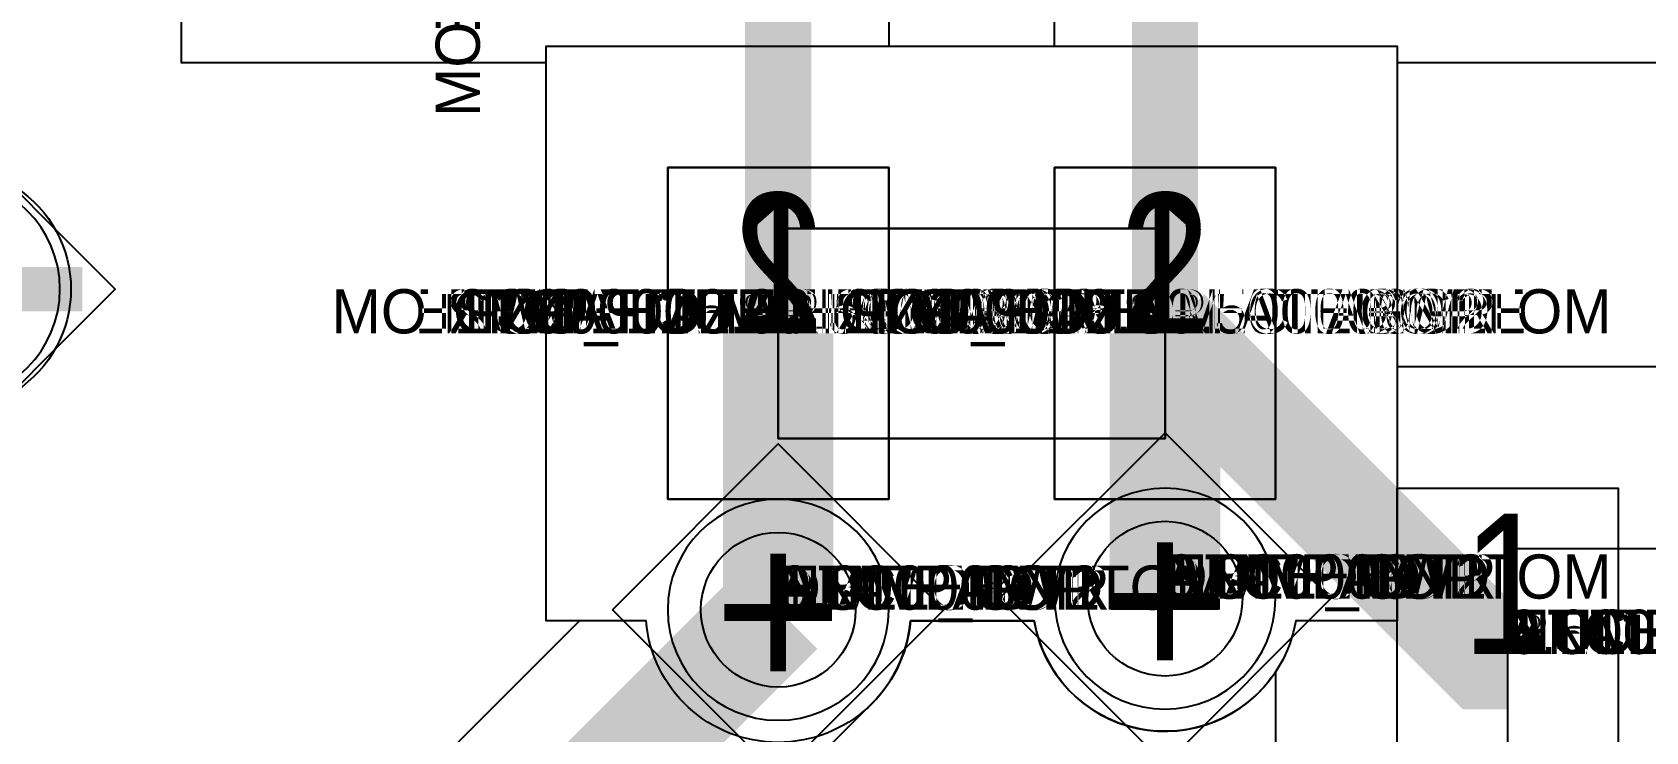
# Model space of a CAD drawing. Extents: x 0 to 323, y 0 to 320.
# Drawn here: x 131.59 to 138.89, y 228.05 to 231.22 of the extents above; entities that cross this region are included whole.
import ezdxf
from ezdxf.enums import TextEntityAlignment as Align

# ---------------------------------------------------------------- set-up
doc = ezdxf.new("R2010")
doc.units = 0
doc.header["$MEASUREMENT"] = 0
doc.layers.get('0').update_dxf_attribs({"linetype": 'CONTINUOUS'})
for name, color, linetype in [('CDN_FIGURES', 7, 'CONTINUOUS'), ('ETCH_BOTTOM', 7, 'CONTINUOUS'), ('ETCH_GND', 3, 'CONTINUOUS'), ('ETCH_INT1', 4, 'CONTINUOUS'), ('ETCH_INT2', 5, 'CONTINUOUS'), ('ETCH_PWR', 6, 'CONTINUOUS'), ('ETCH_TOP', 2, 'CONTINUOUS'), ('MANUFACTURING_NCLEGEND-1-6', 8, 'CONTINUOUS'), ('PACKAGE_GEOMETRY_ASSEMBLY_TOP', 11, 'CONTINUOUS'), ('PACKAGE_GEOMETRY_PIN_NUMBER', 9, 'CONTINUOUS')]:
    doc.layers.add(name, color=color, linetype=linetype)

# ---------------------------------------------------------------- blocks, each defined once
blk = doc.blocks.new('PAD_INFO')
for tag in ['SHAPE_TYPE', 'PAD_HEIGHT', 'PAD_LAYER', 'PAD_TYPE', 'PAD_WIDTH']:
    blk.add_attdef(tag, (0, 0), '', height=0.2)
at = {"flags": 2}
blk.add_attdef('CDN_TYPE', (0, 0), '', height=0.2, dxfattribs=at)
blk = doc.blocks.new('DRILL_INFO')
at = {"flags": 2}
blk.add_attdef('CDN_TYPE', (0, 0), '', height=0.2, dxfattribs=at)
for tag in ['FSHAPE', 'FCHAR', 'DRILL_HEIGHT', 'DIAMETER', 'PLATED', 'DRILL_WIDTH']:
    blk.add_attdef(tag, (0, 0), '', height=0.2)
blk = doc.blocks.new('VIA0700X0300')
at = {"layer": 'ETCH_BOTTOM'}
blk.add_circle((0, 0), 0.35, dxfattribs=at)
at = {"layer": 'ETCH_GND'}
blk.add_circle((0, 0), 0.35, dxfattribs=at)
at = {"layer": 'ETCH_INT1'}
blk.add_circle((0, 0), 0.35, dxfattribs=at)
at = {"layer": 'ETCH_INT2'}
blk.add_circle((0, 0), 0.35, dxfattribs=at)
at = {"layer": 'ETCH_PWR'}
blk.add_circle((0, 0), 0.35, dxfattribs=at)
at = {"layer": 'ETCH_TOP'}
blk.add_circle((0, 0), 0.35, dxfattribs=at)
ref = blk.add_blockref('PAD_INFO', (0, 0))
ref.add_attrib('PAD_LAYER', 'ETCH_TOP', (0, 0), dxfattribs={"height": 0.2})
ref.add_attrib('SHAPE_TYPE', 'NULL', (0, 0), dxfattribs={"height": 0.2})
ref.add_attrib('PAD_TYPE', 'ANTIPAD', (0, 0), dxfattribs={"height": 0.2})
ref.add_attrib('PAD_WIDTH', '0.000000', (0, 0), dxfattribs={"height": 0.2})
ref.add_attrib('PAD_HEIGHT', '0.000000', (0, 0), dxfattribs={"height": 0.2})
ref = blk.add_blockref('PAD_INFO', (0, 0))
ref.add_attrib('PAD_LAYER', 'ETCH_GND', (0, 0), dxfattribs={"height": 0.2})
ref.add_attrib('SHAPE_TYPE', 'NULL', (0, 0), dxfattribs={"height": 0.2})
ref.add_attrib('PAD_TYPE', 'ANTIPAD', (0, 0), dxfattribs={"height": 0.2})
ref.add_attrib('PAD_WIDTH', '0.000000', (0, 0), dxfattribs={"height": 0.2})
ref.add_attrib('PAD_HEIGHT', '0.000000', (0, 0), dxfattribs={"height": 0.2})
ref = blk.add_blockref('PAD_INFO', (0, 0))
ref.add_attrib('PAD_LAYER', 'ETCH_INT1', (0, 0), dxfattribs={"height": 0.2})
ref.add_attrib('SHAPE_TYPE', 'NULL', (0, 0), dxfattribs={"height": 0.2})
ref.add_attrib('PAD_TYPE', 'ANTIPAD', (0, 0), dxfattribs={"height": 0.2})
ref.add_attrib('PAD_WIDTH', '0.000000', (0, 0), dxfattribs={"height": 0.2})
ref.add_attrib('PAD_HEIGHT', '0.000000', (0, 0), dxfattribs={"height": 0.2})
ref = blk.add_blockref('PAD_INFO', (0, 0))
ref.add_attrib('PAD_LAYER', 'ETCH_INT2', (0, 0), dxfattribs={"height": 0.2})
ref.add_attrib('SHAPE_TYPE', 'NULL', (0, 0), dxfattribs={"height": 0.2})
ref.add_attrib('PAD_TYPE', 'ANTIPAD', (0, 0), dxfattribs={"height": 0.2})
ref.add_attrib('PAD_WIDTH', '0.000000', (0, 0), dxfattribs={"height": 0.2})
ref.add_attrib('PAD_HEIGHT', '0.000000', (0, 0), dxfattribs={"height": 0.2})
ref = blk.add_blockref('PAD_INFO', (0, 0))
ref.add_attrib('PAD_LAYER', 'ETCH_PWR', (0, 0), dxfattribs={"height": 0.2})
ref.add_attrib('SHAPE_TYPE', 'NULL', (0, 0), dxfattribs={"height": 0.2})
ref.add_attrib('PAD_TYPE', 'ANTIPAD', (0, 0), dxfattribs={"height": 0.2})
ref.add_attrib('PAD_WIDTH', '0.000000', (0, 0), dxfattribs={"height": 0.2})
ref.add_attrib('PAD_HEIGHT', '0.000000', (0, 0), dxfattribs={"height": 0.2})
ref = blk.add_blockref('PAD_INFO', (0, 0))
ref.add_attrib('PAD_LAYER', 'ETCH_BOTTOM', (0, 0), dxfattribs={"height": 0.2})
ref.add_attrib('SHAPE_TYPE', 'NULL', (0, 0), dxfattribs={"height": 0.2})
ref.add_attrib('PAD_TYPE', 'ANTIPAD', (0, 0), dxfattribs={"height": 0.2})
ref.add_attrib('PAD_WIDTH', '0.000000', (0, 0), dxfattribs={"height": 0.2})
ref.add_attrib('PAD_HEIGHT', '0.000000', (0, 0), dxfattribs={"height": 0.2})
ref = blk.add_blockref('PAD_INFO', (0, 0))
ref.add_attrib('PAD_LAYER', 'ETCH_TOP', (0, 0), dxfattribs={"height": 0.2})
ref.add_attrib('SHAPE_TYPE', 'NULL', (0, 0), dxfattribs={"height": 0.2})
ref.add_attrib('PAD_TYPE', 'THERMAL', (0, 0), dxfattribs={"height": 0.2})
ref.add_attrib('PAD_WIDTH', '0.000000', (0, 0), dxfattribs={"height": 0.2})
ref.add_attrib('PAD_HEIGHT', '0.000000', (0, 0), dxfattribs={"height": 0.2})
ref = blk.add_blockref('PAD_INFO', (0, 0))
ref.add_attrib('PAD_LAYER', 'ETCH_GND', (0, 0), dxfattribs={"height": 0.2})
ref.add_attrib('SHAPE_TYPE', 'NULL', (0, 0), dxfattribs={"height": 0.2})
ref.add_attrib('PAD_TYPE', 'THERMAL', (0, 0), dxfattribs={"height": 0.2})
ref.add_attrib('PAD_WIDTH', '0.000000', (0, 0), dxfattribs={"height": 0.2})
ref.add_attrib('PAD_HEIGHT', '0.000000', (0, 0), dxfattribs={"height": 0.2})
ref = blk.add_blockref('PAD_INFO', (0, 0))
ref.add_attrib('PAD_LAYER', 'ETCH_INT1', (0, 0), dxfattribs={"height": 0.2})
ref.add_attrib('SHAPE_TYPE', 'NULL', (0, 0), dxfattribs={"height": 0.2})
ref.add_attrib('PAD_TYPE', 'THERMAL', (0, 0), dxfattribs={"height": 0.2})
ref.add_attrib('PAD_WIDTH', '0.000000', (0, 0), dxfattribs={"height": 0.2})
ref.add_attrib('PAD_HEIGHT', '0.000000', (0, 0), dxfattribs={"height": 0.2})
ref = blk.add_blockref('PAD_INFO', (0, 0))
ref.add_attrib('PAD_LAYER', 'ETCH_INT2', (0, 0), dxfattribs={"height": 0.2})
ref.add_attrib('SHAPE_TYPE', 'NULL', (0, 0), dxfattribs={"height": 0.2})
ref.add_attrib('PAD_TYPE', 'THERMAL', (0, 0), dxfattribs={"height": 0.2})
ref.add_attrib('PAD_WIDTH', '0.000000', (0, 0), dxfattribs={"height": 0.2})
ref.add_attrib('PAD_HEIGHT', '0.000000', (0, 0), dxfattribs={"height": 0.2})
ref = blk.add_blockref('PAD_INFO', (0, 0))
ref.add_attrib('PAD_LAYER', 'ETCH_PWR', (0, 0), dxfattribs={"height": 0.2})
ref.add_attrib('SHAPE_TYPE', 'NULL', (0, 0), dxfattribs={"height": 0.2})
ref.add_attrib('PAD_TYPE', 'THERMAL', (0, 0), dxfattribs={"height": 0.2})
ref.add_attrib('PAD_WIDTH', '0.000000', (0, 0), dxfattribs={"height": 0.2})
ref.add_attrib('PAD_HEIGHT', '0.000000', (0, 0), dxfattribs={"height": 0.2})
ref = blk.add_blockref('PAD_INFO', (0, 0))
ref.add_attrib('PAD_LAYER', 'ETCH_BOTTOM', (0, 0), dxfattribs={"height": 0.2})
ref.add_attrib('SHAPE_TYPE', 'NULL', (0, 0), dxfattribs={"height": 0.2})
ref.add_attrib('PAD_TYPE', 'THERMAL', (0, 0), dxfattribs={"height": 0.2})
ref.add_attrib('PAD_WIDTH', '0.000000', (0, 0), dxfattribs={"height": 0.2})
ref.add_attrib('PAD_HEIGHT', '0.000000', (0, 0), dxfattribs={"height": 0.2})
ref = blk.add_blockref('PAD_INFO', (0, 0))
ref.add_attrib('PAD_LAYER', 'ETCH_TOP', (0, 0), dxfattribs={"height": 0.2})
ref.add_attrib('SHAPE_TYPE', 'CIRCLE', (0, 0), dxfattribs={"height": 0.2})
ref.add_attrib('PAD_TYPE', 'REGULAR', (0, 0), dxfattribs={"height": 0.2})
ref.add_attrib('PAD_WIDTH', '0.700000', (0, 0), dxfattribs={"height": 0.2})
ref.add_attrib('PAD_HEIGHT', '0.700000', (0, 0), dxfattribs={"height": 0.2})
ref = blk.add_blockref('PAD_INFO', (0, 0))
ref.add_attrib('PAD_LAYER', 'ETCH_GND', (0, 0), dxfattribs={"height": 0.2})
ref.add_attrib('SHAPE_TYPE', 'CIRCLE', (0, 0), dxfattribs={"height": 0.2})
ref.add_attrib('PAD_TYPE', 'REGULAR', (0, 0), dxfattribs={"height": 0.2})
ref.add_attrib('PAD_WIDTH', '0.700000', (0, 0), dxfattribs={"height": 0.2})
ref.add_attrib('PAD_HEIGHT', '0.700000', (0, 0), dxfattribs={"height": 0.2})
ref = blk.add_blockref('PAD_INFO', (0, 0))
ref.add_attrib('PAD_LAYER', 'ETCH_INT1', (0, 0), dxfattribs={"height": 0.2})
ref.add_attrib('SHAPE_TYPE', 'CIRCLE', (0, 0), dxfattribs={"height": 0.2})
ref.add_attrib('PAD_TYPE', 'REGULAR', (0, 0), dxfattribs={"height": 0.2})
ref.add_attrib('PAD_WIDTH', '0.700000', (0, 0), dxfattribs={"height": 0.2})
ref.add_attrib('PAD_HEIGHT', '0.700000', (0, 0), dxfattribs={"height": 0.2})
ref = blk.add_blockref('PAD_INFO', (0, 0))
ref.add_attrib('PAD_LAYER', 'ETCH_INT2', (0, 0), dxfattribs={"height": 0.2})
ref.add_attrib('SHAPE_TYPE', 'CIRCLE', (0, 0), dxfattribs={"height": 0.2})
ref.add_attrib('PAD_TYPE', 'REGULAR', (0, 0), dxfattribs={"height": 0.2})
ref.add_attrib('PAD_WIDTH', '0.700000', (0, 0), dxfattribs={"height": 0.2})
ref.add_attrib('PAD_HEIGHT', '0.700000', (0, 0), dxfattribs={"height": 0.2})
ref = blk.add_blockref('PAD_INFO', (0, 0))
ref.add_attrib('PAD_LAYER', 'ETCH_PWR', (0, 0), dxfattribs={"height": 0.2})
ref.add_attrib('SHAPE_TYPE', 'CIRCLE', (0, 0), dxfattribs={"height": 0.2})
ref.add_attrib('PAD_TYPE', 'REGULAR', (0, 0), dxfattribs={"height": 0.2})
ref.add_attrib('PAD_WIDTH', '0.700000', (0, 0), dxfattribs={"height": 0.2})
ref.add_attrib('PAD_HEIGHT', '0.700000', (0, 0), dxfattribs={"height": 0.2})
ref = blk.add_blockref('PAD_INFO', (0, 0))
ref.add_attrib('PAD_LAYER', 'ETCH_BOTTOM', (0, 0), dxfattribs={"height": 0.2})
ref.add_attrib('SHAPE_TYPE', 'CIRCLE', (0, 0), dxfattribs={"height": 0.2})
ref.add_attrib('PAD_TYPE', 'REGULAR', (0, 0), dxfattribs={"height": 0.2})
ref.add_attrib('PAD_WIDTH', '0.700000', (0, 0), dxfattribs={"height": 0.2})
ref.add_attrib('PAD_HEIGHT', '0.700000', (0, 0), dxfattribs={"height": 0.2})
ref = blk.add_blockref('DRILL_INFO', (0, 0))
ref.add_attrib('DIAMETER', '0.300000', (0, 0), dxfattribs={"height": 0.2})
ref.add_attrib('PLATED', 'PLATED', (0, 0), dxfattribs={"height": 0.2})
ref.add_attrib('FSHAPE', 'DIAMOND', (0, 0), dxfattribs={"height": 0.2})
ref.add_attrib('FCHAR', '+', (0, 0), dxfattribs={"height": 0.2})
ref.add_attrib('DRILL_WIDTH', '1.500000', (0, 0), dxfattribs={"height": 0.2})
ref.add_attrib('DRILL_HEIGHT', '1.500000', (0, 0), dxfattribs={"height": 0.2})
for tag in ['CDN_TYPE', 'PIN']:
    blk.add_attdef(tag, (0, 0), '', height=0.2)
at = {"flags": 2}
for tag in ['PSTKNAME', 'BBV']:
    blk.add_attdef(tag, (0, 0), '', height=0.2, dxfattribs=at)
blk = doc.blocks.new('FIGURE_DIAMOND')
at = {"layer": 'CDN_FIGURES'}
blk.add_lwpolyline([(-0.5, 0), (0, 0.5), (0.5, 0), (0, -0.5)], close=True, dxfattribs=at)
blk = doc.blocks.new('RC1000X1500TS')
at = {"layer": 'ETCH_TOP'}
blk.add_lwpolyline([(-0.5, -0.75), (-0.5, 0.75), (0.5, 0.75), (0.5, -0.75)], close=True, dxfattribs=at)
ref = blk.add_blockref('PAD_INFO', (0, 0))
ref.add_attrib('PAD_LAYER', 'ETCH_TOP', (0, 0), dxfattribs={"height": 0.2})
ref.add_attrib('SHAPE_TYPE', 'NULL', (0, 0), dxfattribs={"height": 0.2})
ref.add_attrib('PAD_TYPE', 'ANTIPAD', (0, 0), dxfattribs={"height": 0.2})
ref.add_attrib('PAD_WIDTH', '0.000000', (0, 0), dxfattribs={"height": 0.2})
ref.add_attrib('PAD_HEIGHT', '0.000000', (0, 0), dxfattribs={"height": 0.2})
ref = blk.add_blockref('PAD_INFO', (0, 0))
ref.add_attrib('PAD_LAYER', 'ETCH_GND', (0, 0), dxfattribs={"height": 0.2})
ref.add_attrib('SHAPE_TYPE', 'NULL', (0, 0), dxfattribs={"height": 0.2})
ref.add_attrib('PAD_TYPE', 'ANTIPAD', (0, 0), dxfattribs={"height": 0.2})
ref.add_attrib('PAD_WIDTH', '0.000000', (0, 0), dxfattribs={"height": 0.2})
ref.add_attrib('PAD_HEIGHT', '0.000000', (0, 0), dxfattribs={"height": 0.2})
ref = blk.add_blockref('PAD_INFO', (0, 0))
ref.add_attrib('PAD_LAYER', 'ETCH_INT1', (0, 0), dxfattribs={"height": 0.2})
ref.add_attrib('SHAPE_TYPE', 'NULL', (0, 0), dxfattribs={"height": 0.2})
ref.add_attrib('PAD_TYPE', 'ANTIPAD', (0, 0), dxfattribs={"height": 0.2})
ref.add_attrib('PAD_WIDTH', '0.000000', (0, 0), dxfattribs={"height": 0.2})
ref.add_attrib('PAD_HEIGHT', '0.000000', (0, 0), dxfattribs={"height": 0.2})
ref = blk.add_blockref('PAD_INFO', (0, 0))
ref.add_attrib('PAD_LAYER', 'ETCH_INT2', (0, 0), dxfattribs={"height": 0.2})
ref.add_attrib('SHAPE_TYPE', 'NULL', (0, 0), dxfattribs={"height": 0.2})
ref.add_attrib('PAD_TYPE', 'ANTIPAD', (0, 0), dxfattribs={"height": 0.2})
ref.add_attrib('PAD_WIDTH', '0.000000', (0, 0), dxfattribs={"height": 0.2})
ref.add_attrib('PAD_HEIGHT', '0.000000', (0, 0), dxfattribs={"height": 0.2})
ref = blk.add_blockref('PAD_INFO', (0, 0))
ref.add_attrib('PAD_LAYER', 'ETCH_PWR', (0, 0), dxfattribs={"height": 0.2})
ref.add_attrib('SHAPE_TYPE', 'NULL', (0, 0), dxfattribs={"height": 0.2})
ref.add_attrib('PAD_TYPE', 'ANTIPAD', (0, 0), dxfattribs={"height": 0.2})
ref.add_attrib('PAD_WIDTH', '0.000000', (0, 0), dxfattribs={"height": 0.2})
ref.add_attrib('PAD_HEIGHT', '0.000000', (0, 0), dxfattribs={"height": 0.2})
ref = blk.add_blockref('PAD_INFO', (0, 0))
ref.add_attrib('PAD_LAYER', 'ETCH_BOTTOM', (0, 0), dxfattribs={"height": 0.2})
ref.add_attrib('SHAPE_TYPE', 'NULL', (0, 0), dxfattribs={"height": 0.2})
ref.add_attrib('PAD_TYPE', 'ANTIPAD', (0, 0), dxfattribs={"height": 0.2})
ref.add_attrib('PAD_WIDTH', '0.000000', (0, 0), dxfattribs={"height": 0.2})
ref.add_attrib('PAD_HEIGHT', '0.000000', (0, 0), dxfattribs={"height": 0.2})
ref = blk.add_blockref('PAD_INFO', (0, 0))
ref.add_attrib('PAD_LAYER', 'ETCH_TOP', (0, 0), dxfattribs={"height": 0.2})
ref.add_attrib('SHAPE_TYPE', 'NULL', (0, 0), dxfattribs={"height": 0.2})
ref.add_attrib('PAD_TYPE', 'THERMAL', (0, 0), dxfattribs={"height": 0.2})
ref.add_attrib('PAD_WIDTH', '0.000000', (0, 0), dxfattribs={"height": 0.2})
ref.add_attrib('PAD_HEIGHT', '0.000000', (0, 0), dxfattribs={"height": 0.2})
ref = blk.add_blockref('PAD_INFO', (0, 0))
ref.add_attrib('PAD_LAYER', 'ETCH_GND', (0, 0), dxfattribs={"height": 0.2})
ref.add_attrib('SHAPE_TYPE', 'NULL', (0, 0), dxfattribs={"height": 0.2})
ref.add_attrib('PAD_TYPE', 'THERMAL', (0, 0), dxfattribs={"height": 0.2})
ref.add_attrib('PAD_WIDTH', '0.000000', (0, 0), dxfattribs={"height": 0.2})
ref.add_attrib('PAD_HEIGHT', '0.000000', (0, 0), dxfattribs={"height": 0.2})
ref = blk.add_blockref('PAD_INFO', (0, 0))
ref.add_attrib('PAD_LAYER', 'ETCH_INT1', (0, 0), dxfattribs={"height": 0.2})
ref.add_attrib('SHAPE_TYPE', 'NULL', (0, 0), dxfattribs={"height": 0.2})
ref.add_attrib('PAD_TYPE', 'THERMAL', (0, 0), dxfattribs={"height": 0.2})
ref.add_attrib('PAD_WIDTH', '0.000000', (0, 0), dxfattribs={"height": 0.2})
ref.add_attrib('PAD_HEIGHT', '0.000000', (0, 0), dxfattribs={"height": 0.2})
ref = blk.add_blockref('PAD_INFO', (0, 0))
ref.add_attrib('PAD_LAYER', 'ETCH_INT2', (0, 0), dxfattribs={"height": 0.2})
ref.add_attrib('SHAPE_TYPE', 'NULL', (0, 0), dxfattribs={"height": 0.2})
ref.add_attrib('PAD_TYPE', 'THERMAL', (0, 0), dxfattribs={"height": 0.2})
ref.add_attrib('PAD_WIDTH', '0.000000', (0, 0), dxfattribs={"height": 0.2})
ref.add_attrib('PAD_HEIGHT', '0.000000', (0, 0), dxfattribs={"height": 0.2})
ref = blk.add_blockref('PAD_INFO', (0, 0))
ref.add_attrib('PAD_LAYER', 'ETCH_PWR', (0, 0), dxfattribs={"height": 0.2})
ref.add_attrib('SHAPE_TYPE', 'NULL', (0, 0), dxfattribs={"height": 0.2})
ref.add_attrib('PAD_TYPE', 'THERMAL', (0, 0), dxfattribs={"height": 0.2})
ref.add_attrib('PAD_WIDTH', '0.000000', (0, 0), dxfattribs={"height": 0.2})
ref.add_attrib('PAD_HEIGHT', '0.000000', (0, 0), dxfattribs={"height": 0.2})
ref = blk.add_blockref('PAD_INFO', (0, 0))
ref.add_attrib('PAD_LAYER', 'ETCH_BOTTOM', (0, 0), dxfattribs={"height": 0.2})
ref.add_attrib('SHAPE_TYPE', 'NULL', (0, 0), dxfattribs={"height": 0.2})
ref.add_attrib('PAD_TYPE', 'THERMAL', (0, 0), dxfattribs={"height": 0.2})
ref.add_attrib('PAD_WIDTH', '0.000000', (0, 0), dxfattribs={"height": 0.2})
ref.add_attrib('PAD_HEIGHT', '0.000000', (0, 0), dxfattribs={"height": 0.2})
ref = blk.add_blockref('PAD_INFO', (0, 0))
ref.add_attrib('PAD_LAYER', 'ETCH_GND', (0, 0), dxfattribs={"height": 0.2})
ref.add_attrib('SHAPE_TYPE', 'NULL', (0, 0), dxfattribs={"height": 0.2})
ref.add_attrib('PAD_TYPE', 'REGULAR', (0, 0), dxfattribs={"height": 0.2})
ref.add_attrib('PAD_WIDTH', '0.000000', (0, 0), dxfattribs={"height": 0.2})
ref.add_attrib('PAD_HEIGHT', '0.000000', (0, 0), dxfattribs={"height": 0.2})
ref = blk.add_blockref('PAD_INFO', (0, 0))
ref.add_attrib('PAD_LAYER', 'ETCH_INT1', (0, 0), dxfattribs={"height": 0.2})
ref.add_attrib('SHAPE_TYPE', 'NULL', (0, 0), dxfattribs={"height": 0.2})
ref.add_attrib('PAD_TYPE', 'REGULAR', (0, 0), dxfattribs={"height": 0.2})
ref.add_attrib('PAD_WIDTH', '0.000000', (0, 0), dxfattribs={"height": 0.2})
ref.add_attrib('PAD_HEIGHT', '0.000000', (0, 0), dxfattribs={"height": 0.2})
ref = blk.add_blockref('PAD_INFO', (0, 0))
ref.add_attrib('PAD_LAYER', 'ETCH_INT2', (0, 0), dxfattribs={"height": 0.2})
ref.add_attrib('SHAPE_TYPE', 'NULL', (0, 0), dxfattribs={"height": 0.2})
ref.add_attrib('PAD_TYPE', 'REGULAR', (0, 0), dxfattribs={"height": 0.2})
ref.add_attrib('PAD_WIDTH', '0.000000', (0, 0), dxfattribs={"height": 0.2})
ref.add_attrib('PAD_HEIGHT', '0.000000', (0, 0), dxfattribs={"height": 0.2})
ref = blk.add_blockref('PAD_INFO', (0, 0))
ref.add_attrib('PAD_LAYER', 'ETCH_PWR', (0, 0), dxfattribs={"height": 0.2})
ref.add_attrib('SHAPE_TYPE', 'NULL', (0, 0), dxfattribs={"height": 0.2})
ref.add_attrib('PAD_TYPE', 'REGULAR', (0, 0), dxfattribs={"height": 0.2})
ref.add_attrib('PAD_WIDTH', '0.000000', (0, 0), dxfattribs={"height": 0.2})
ref.add_attrib('PAD_HEIGHT', '0.000000', (0, 0), dxfattribs={"height": 0.2})
ref = blk.add_blockref('PAD_INFO', (0, 0))
ref.add_attrib('PAD_LAYER', 'ETCH_BOTTOM', (0, 0), dxfattribs={"height": 0.2})
ref.add_attrib('SHAPE_TYPE', 'NULL', (0, 0), dxfattribs={"height": 0.2})
ref.add_attrib('PAD_TYPE', 'REGULAR', (0, 0), dxfattribs={"height": 0.2})
ref.add_attrib('PAD_WIDTH', '0.000000', (0, 0), dxfattribs={"height": 0.2})
ref.add_attrib('PAD_HEIGHT', '0.000000', (0, 0), dxfattribs={"height": 0.2})
ref = blk.add_blockref('DRILL_INFO', (0, 0))
ref.add_attrib('DIAMETER', '0.000000', (0, 0), dxfattribs={"height": 0.2})
ref.add_attrib('PLATED', 'PLATED', (0, 0), dxfattribs={"height": 0.2})
ref.add_attrib('FSHAPE', 'NULL', (0, 0), dxfattribs={"height": 0.2})
ref.add_attrib('DRILL_WIDTH', '0.000000', (0, 0), dxfattribs={"height": 0.2})
ref.add_attrib('DRILL_HEIGHT', '0.000000', (0, 0), dxfattribs={"height": 0.2})
ref = blk.add_blockref('PAD_INFO', (0, 0))
ref.add_attrib('PAD_LAYER', 'ETCH_TOP', (0, 0), dxfattribs={"height": 0.2})
ref.add_attrib('SHAPE_TYPE', 'RECTANGLE', (0, 0), dxfattribs={"height": 0.2})
ref.add_attrib('PAD_TYPE', 'REGULAR', (0, 0), dxfattribs={"height": 0.2})
ref.add_attrib('PAD_WIDTH', '1.000000', (0, 0), dxfattribs={"height": 0.2})
ref.add_attrib('PAD_HEIGHT', '1.500000', (0, 0), dxfattribs={"height": 0.2})
for tag in ['CDN_TYPE', 'PIN']:
    blk.add_attdef(tag, (0, 0), '', height=0.2)
at = {"flags": 2}
for tag in ['PSTKNAME', 'BBV']:
    blk.add_attdef(tag, (0, 0), '', height=0.2, dxfattribs=at)
blk = doc.blocks.new('F56')
at = {"layer": 'PACKAGE_GEOMETRY_ASSEMBLY_TOP'}
blk.add_lwpolyline([(0, -0.475), (1.75, -0.475), (1.75, 0.475), (0, 0.475)], close=True, dxfattribs=at)
at = {"layer": 'ETCH_TOP'}
ref = blk.add_blockref('RC1000X1500TS', (0, 0), dxfattribs=at)
ref.add_attrib('CDN_TYPE', 'PIN', (0, 0), dxfattribs={"height": 0.2})
ref.add_attrib('PIN', '1', (0, 0), dxfattribs={"height": 0.2})
ref = blk.add_blockref('RC1000X1500TS', (1.75, 0), dxfattribs=at)
ref.add_attrib('CDN_TYPE', 'PIN', (0, 0), dxfattribs={"height": 0.2})
ref.add_attrib('PIN', '2', (0, 0), dxfattribs={"height": 0.2})
at = {"flags": 2}
for tag in ['SYMBOL_TYPE', 'CDN_TYPE', 'REFDES']:
    blk.add_attdef(tag, (0, 0), '', height=0.2, dxfattribs=at)

msp = doc.modelspace()

# ---------------------------------------------------------------- linework, layer by layer
at = {"layer": 'ETCH_BOTTOM'}
for points, format in [([(127.6625, 231.3556), (131.5127, 231.3556), (131.5127, 230.5165, -0.542242), (131.5127, 229.5945), (131.5127, 228.7554), (127.6625, 228.7554)], "xyb"), ([(131.2126, 230.0555, 0.2, 0.2, 0), (131.8134, 230.0555, 0.2, 0.2, 0)], "xyseb"), ([(134.9626, 228.6055, 0.5, 0.5, 0), (134.9626, 229.8555, 0.5, 0.5, 0)], "xyseb"), ([(136.7126, 229.8555, 0.5, 0.5, 0), (136.7126, 228.6555, 0.5, 0.5, 0)], "xyseb")]:
    msp.add_lwpolyline(points, format=format, dxfattribs=at)
msp.add_lwpolyline([(135.5606, 228.5554, -0.919724), (134.3646, 228.5554), (133.9125, 228.5554), (133.9125, 231.1556), (137.7627, 231.1556), (137.7627, 228.5554), (137.3043, 228.5554, -0.845035), (136.1209, 228.5554)], format="xyb", close=True, dxfattribs=at)
at = {"layer": 'ETCH_GND'}
for points in [[(137.2127, 228.6555, 1), (136.2125, 228.6555, 1)], [(135.4627, 228.6055, 1), (134.4625, 228.6055, 1)]]:
    msp.add_lwpolyline(points, format="xyb", close=True, dxfattribs=at)
at = {"layer": 'ETCH_INT1'}
for points in [[(131.7127, 230.0555, 1), (130.7125, 230.0555, 1)], [(137.2127, 228.6555, 1), (136.2125, 228.6555, 1)], [(135.4627, 228.6055, 1), (134.4625, 228.6055, 1)]]:
    msp.add_lwpolyline(points, format="xyb", close=True, dxfattribs=at)
at = {"layer": 'ETCH_INT2'}
for points in [[(131.2126, 230.5556, 1), (131.2126, 229.5554, 1)], [(136.7126, 229.1556, 1), (136.7126, 228.1554, 1)], [(134.9626, 229.1056, 1), (134.9626, 228.1054, 1)]]:
    msp.add_lwpolyline(points, format="xyb", close=True, dxfattribs=at)
at = {"layer": 'ETCH_PWR'}
for points in [[(131.7127, 230.0555, 1), (130.7125, 230.0555, 1)], [(137.2127, 228.6555, 1), (136.2125, 228.6555, 1)], [(135.4627, 228.6055, 1), (134.4625, 228.6055, 1)]]:
    msp.add_lwpolyline(points, format="xyb", close=True, dxfattribs=at)
at = {"layer": 'ETCH_TOP'}
for points, format in [([(132.8125, 227.3041), (134.0638, 228.5554), (133.9125, 228.5554), (133.9125, 231.0804), (132.2625, 231.0804), (132.2625, 231.9138, -0.845035), (132.2625, 233.0972), (132.2625, 234.5806), (135.0627, 234.5806), (135.0627, 233.3626), (135.3162, 233.1091, -0.198912), (135.4627, 232.7555), (135.4627, 231.1556), (136.2125, 231.1556), (136.2125, 232.2555, -0.198912), (136.359, 232.6091), (136.5625, 232.8126), (136.5625, 233.2397, -0.707037), (136.5625, 234.3713), (136.5625, 234.5554), (136.4125, 234.5554), (136.4125, 237.1556), (142.4125, 237.1556), (142.4125, 237.6041)], "xyb"), ([(133.6626, 233.1555, 0.3, 0.3, 0), (133.7126, 233.1055, 0.3, 0.3, 0), (134.6126, 233.1055, 0.3, 0.3, 0), (134.9626, 232.7555, 0.3, 0.3, 0), (134.9626, 229.8555, 0.3, 0.3, 0)], "xyseb"), ([(136.7126, 229.8555, 0.3, 0.3, 0), (136.7126, 232.2555, 0.3, 0.3, 0), (136.9626, 232.5055, 0.3, 0.3, 0), (137.9626, 232.5055, 0.3, 0.3, 0)], "xyseb"), ([(146.5565, 228.8439), (145.718, 228.0054), (144.2555, 228.0054), (142.4555, 229.8054), (139.0625, 229.8054), (139.0625, 231.0804), (137.7627, 231.0804), (137.7627, 229.7056), (141.0627, 229.7056), (141.0627, 227.6119, -0.649666), (141.8977, 227.2405), (141.8977, 227.2266), (146.1377, 227.2266), (146.1377, 226.6056), (146.7125, 226.6056)], "xyb"), ([(134.9626, 229.8555, 0.5, 0.5, 0), (134.9626, 228.6055, 0.5, 0.5, 0)], "xyseb"), ([(138.2626, 228.4055, 0.5, 0.5, 0), (138.1626, 228.4055, 0.5, 0.5, 0), (136.7126, 229.8555, 0.5, 0.5, 0)], "xyseb"), ([(136.7126, 228.6555, 0.5, 0.5, 0), (136.7126, 229.8555, 0.5, 0.5, 0)], "xyseb"), ([(133.4126, 224.9055, 0.5, 0.5, 0), (133.4126, 227.0555, 0.5, 0.5, 0), (134.9626, 228.6055, 0.5, 0.5, 0)], "xyseb")]:
    msp.add_lwpolyline(points, format=format, dxfattribs=at)
msp.add_lwpolyline([(138.1627, 217.9046), (138.1627, 218.5041), (134.8612, 221.8056), (134.7127, 221.8056), (134.7127, 225.9556), (134.0127, 225.9556), (134.0127, 226.8069), (135.3869, 228.1812, 0.177276), (135.5606, 228.5554), (136.1209, 228.5554, 0.679654), (137.2125, 228.3235), (137.2125, 227.2266), (135.3875, 227.2266), (135.3875, 224.8764), (135.7175, 224.8764), (135.7175, 224.2569), (138.269, 221.7054), (141.364, 221.7054), (144.6125, 218.4569), (144.6125, 217.9046), (140.7243, 217.9046, 0.898329), (139.5309, 217.9046)], format="xyb", close=True, dxfattribs=at)

# ---------------------------------------------------------------- block references
at = {"xscale": -1, "rotation": 90}
msp.add_blockref('F56', (133.6126, 234.6055), dxfattribs=at)
at = {"xscale": -1}
msp.add_blockref('F56', (136.7126, 229.8555), dxfattribs=at)
for p in [(134.9626, 229.8555), (138.2626, 228.4055)]:
    msp.add_blockref('F56', p)
at = {"layer": 'ETCH_TOP'}
for p in [(136.7126, 228.6555), (134.9626, 228.6055)]:
    msp.add_blockref('VIA0700X0300', p, dxfattribs=at)
at = {"layer": 'MANUFACTURING_NCLEGEND-1-6', "xscale": 1.5, "yscale": 1.5}
for p in [(131.2126, 230.0555), (136.7126, 228.6555), (134.9626, 228.6055)]:
    msp.add_blockref('FIGURE_DIAMOND', p, dxfattribs=at)

# ---------------------------------------------------------------- texts
at = {"layer": 'MANUFACTURING_NCLEGEND-1-6'}
for p in [(134.9626, 228.6055), (136.7126, 228.6555)]:
    msp.add_text('+', height=0.75, dxfattribs=at).set_placement(p, align=Align.MIDDLE_CENTER)
at = {"layer": 'PACKAGE_GEOMETRY_PIN_NUMBER', "text_generation_flag": 2, "width": 0.88}
for s, p in [('2', (134.9626, 229.8555)), ('1', (136.7126, 229.8555))]:
    msp.add_text(s, height=0.635, dxfattribs=at).set_placement(p, align=Align.CENTER)
at = {"layer": 'PACKAGE_GEOMETRY_PIN_NUMBER', "width": 0.88}
for s, p in [('1', (134.9626, 229.8555)), ('2', (136.7126, 229.8555)), ('1', (138.2626, 228.4055))]:
    msp.add_text(s, height=0.635, dxfattribs=at).set_placement(p, align=Align.CENTER)

doc.saveas('drawing.dxf')
